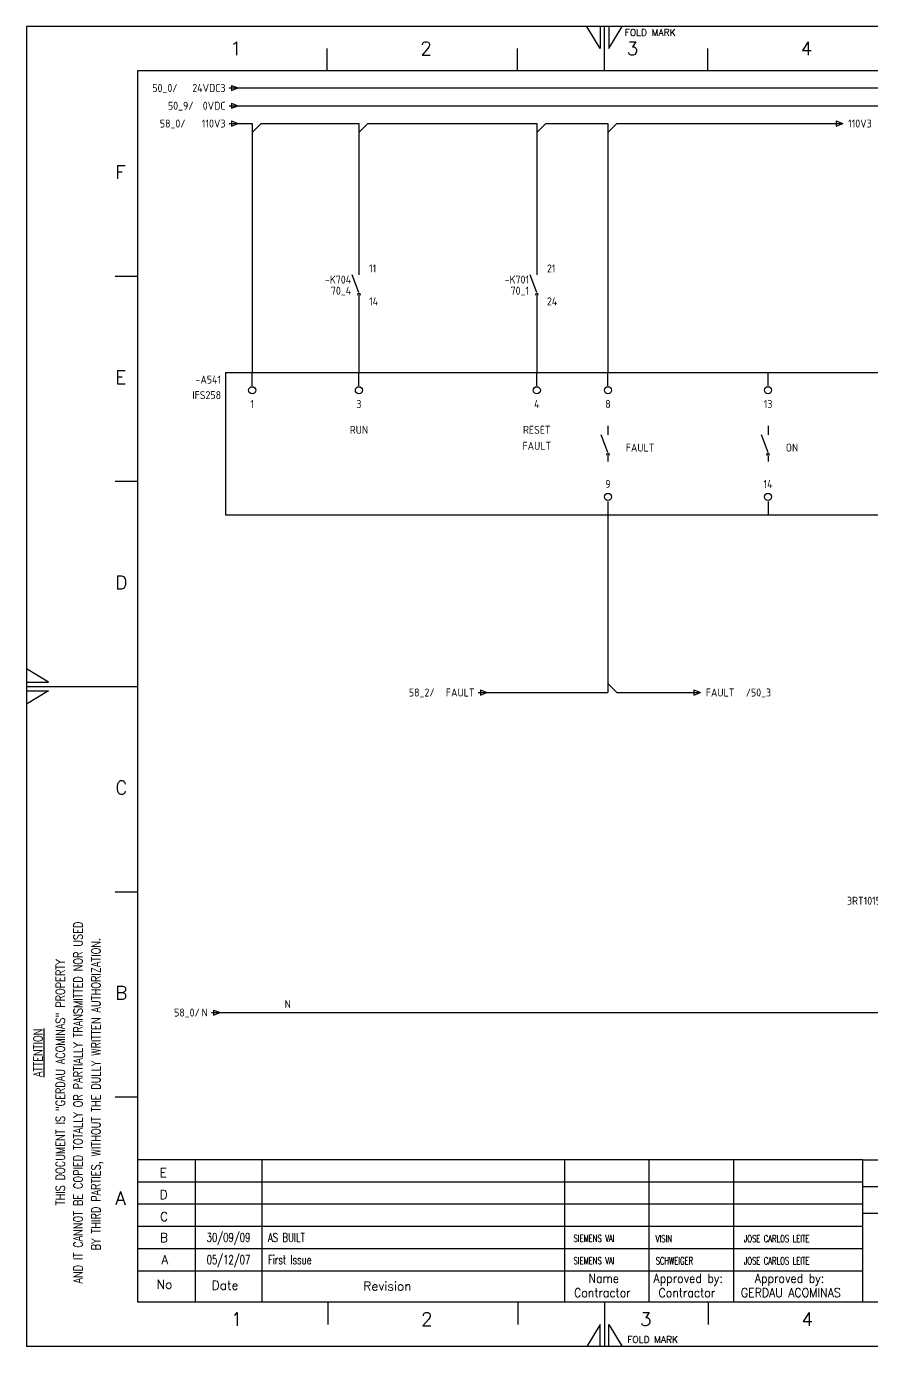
# Model space of a CAD drawing. Extents: x 520 to 940, y 6 to 303.
# Drawn here: x 520.2 to 710.2, y 6.5 to 303.5 of the extents above; entities that cross this region are included whole.
import ezdxf
from ezdxf.enums import TextEntityAlignment as Align

# ---------------------------------------------------------------- set-up
doc = ezdxf.new("R2010")
doc.units = 0
doc.header["$LTSCALE"] = 25
doc.header["$MEASUREMENT"] = 0
doc.linetypes.add('EPLANLINE7', pattern=[0])
doc.layers.get('0').update_dxf_attribs({"linetype": 'CONTINUOUS'})
for name, color, linetype in [('AUTOCONNECTING', 2, 'CONTINUOUS'), ('DESIG_', 3, 'CONTINUOUS'), ('FORM_1', 7, 'CONTINUOUS'), ('FORM_2', 4, 'CONTINUOUS'), ('FORM_3', 6, 'CONTINUOUS'), ('FORM_4', 1, 'CONTINUOUS'), ('RIF_', 7, 'CONTINUOUS'), ('SEF', 5, 'CONTINUOUS'), ('SIMBOLO', 4, 'CONTINUOUS'), ('TESTI', 7, 'CONTINUOUS'), ('TESTO', 5, 'CONTINUOUS')]:
    doc.layers.add(name, color=color, linetype=linetype)
doc.styles.add('ROMANS', font='romans.shx', dxfattribs={"width": 0.7, "oblique": 10, "height": 4})
doc.styles.get("Standard").update_dxf_attribs({"font": 'isocp.shx'})

# ---------------------------------------------------------------- blocks, each defined once
blk = doc.blocks.new('Format A3')
at = {"layer": 'FORM_1'}
for p, q in [((0, 297), (0, 0)), ((420, 297), (0, 297)), ((129, 292), (126, 297)), ((129, 297), (129, 292)), ((130, 287), (130, 297)), ((131, 297), (131, 292)), ((131, 292), (134, 297)), ((67.59, 292), (67.59, 287)), ((110.37, 292), (110.37, 287)), ((153.15, 292), (153.15, 287)), ((20, 240.83), (25, 240.83)), ((20, 194.66), (25, 194.66)), ((5, 149.5), (0, 152.5)), ((0, 149.5), (5, 149.5)), ((0, 148.5), (25, 148.5)), ((0, 147.5), (5, 147.5)), ((5, 147.5), (0, 144.5)), ((20, 102.33), (25, 102.33)), ((20, 56.17), (25, 56.17)), ((37.97, 42), (37.97, 17)), ((52.97, 42), (52.97, 17)), ((120.99, 42), (120.99, 17)), ((140, 42), (140, 17)), ((159.01, 42), (159.01, 17)), ((188.01, 37), (25, 37)), ((188.01, 36), (298, 36)), ((188.01, 32), (25, 32)), ((188.01, 27), (25, 27)), ((188.01, 22), (25, 22)), ((67.78, 10), (67.78, 5)), ((110.55, 10), (110.55, 5)), ((130, 10), (130, 0)), ((153.33, 10), (153.33, 5)), ((129, 5), (126, 0)), ((129, 0), (129, 5)), ((131, 0), (131, 5)), ((131, 5), (134, 0)), ((420, 0), (0, 0))]:
    blk.add_line(p, q, dxfattribs=at)
at = {"layer": 'FORM_3'}
for p, q in [((25, 287), (25, 10)), ((410, 287), (25, 287)), ((410, 10), (25, 10))]:
    blk.add_line(p, q, dxfattribs=at)
at = {"layer": 'FORM_4'}
for p, q in [((188.01, 42), (25, 42)), ((188.01, 42), (188.01, 10)), ((188.01, 42), (410, 42)), ((188.01, 30), (298, 30)), ((188.01, 17), (25, 17)), ((37.97, 17), (37.97, 10)), ((52.97, 17), (52.97, 10)), ((120.99, 17), (120.99, 10)), ((140, 17), (140, 10)), ((159.01, 17), (159.01, 10))]:
    blk.add_line(p, q, dxfattribs=at)
at = {"layer": 'FORM_1', "style": 'ROMANS'}
for p in [(134.55, 294.88), (135.13, 0.84)]:
    blk.add_text('FOLD MARK', height=1.5, dxfattribs=at).set_placement(p)
at = {"layer": 'FORM_2', "style": 'ROMANS', "width": 0.8}
for s, p in [('AND IT CANNOT BE COPIED TOTALLY OR PARTIALLY TRANSMITTED NOR USED', (12.63, 14.2)), ('BY THIRD PARTIES, WITHOUT THE DULLY WRITTEN AUTHORIZATION.', (16.63, 21.66)), ('THIS DOCUMENT IS "GERDAU ACOMINAS" PROPERTY', (8.63, 31.78)), ('%%UATTENTION', (3.61, 60.63))]:
    blk.add_text(s, height=2, rotation=90, dxfattribs=at).set_placement(p)
at = {"layer": 'FORM_2', "style": 'ROMANS'}
for s, p in [('E', (30, 38.12)), ('D', (30, 33.18)), ('C', (30.07, 28.24)), ('B', (30.02, 23.5)), ('A', (30.36, 18.57)), ('No', (29.31, 13.01)), ('Date', (41.68, 12.8)), ('Revision', (75.79, 12.6))]:
    blk.add_text(s, height=2, dxfattribs=at).set_placement(p)
at = {"layer": 'FORM_2', "style": 'ROMANS', "width": 0.9}
for s, p in [('Name', (126.4, 14.35)), ('Approved by:', (141.02, 14.35)), ('Approved by:', (163.81, 14.35)), ('Contractor ', (123.16, 11.12)), ('Contractor ', (142.17, 11.12)), ('GERDAU ACOMINAS', (160.68, 11.14))]:
    blk.add_text(s, height=2, dxfattribs=at).set_placement(p)
at = {"layer": 'FORM_2', "style": 'ROMANS', "flags": 4}
for tag, p in [('21', (189.91, 37.18)), ('18', (189.91, 30.89))]:
    blk.add_attdef(tag, p, '', height=2, dxfattribs=at)
at = {"layer": 'FORM_2', "color": 4, "style": 'ROMANS', "width": 0.8, "flags": 4}
for tag, p in [('22', (251.5, 37)), ('19', (251.5, 30.8)), ('24', (278.73, 22.67))]:
    blk.add_attdef(tag, p, '', height=2, dxfattribs=at)
at = {"layer": 'FORM_2', "style": 'ROMANS', "flags": 4}
for tag, p, height, width in [('23', (276.41, 37.01), 2, 0.8), ('20', (276.22, 30.68), 2, 0.8), ('14', (248.25, 23), 1.5, 0.9), ('15', (264.49, 22.98), 1.5, 0.8), ('16', (248.25, 13), 1.5, 0.9), ('17', (264.49, 12.98), 1.5, 0.8)]:
    blk.add_attdef(tag, p, '', height=height, dxfattribs=dict(at, width=width))
at = {"layer": 'FORM_4', "style": 'ROMANS'}
for s, p in [('1', (45.81, 290.56)), ('2', (88.59, 290.56)), ('3', (135, 290.56)), ('4', (174.14, 290.56)), ('F', (20.01, 262.73)), ('E', (20.01, 216.57)), ('D', (20.01, 170.4)), ('C', (20.01, 124.24)), ('B', (20.01, 78.07)), ('A', (20.01, 31.9)), ('1', (45.99, 4.65)), ('2', (88.77, 4.65)), ('3', (137.98, 4.65)), ('4', (174.32, 4.65))]:
    blk.add_text(s, height=3, dxfattribs=at).set_placement(p)
at = {"layer": 'FORM_4', "color": 1, "style": 'ROMANS', "oblique": 10, "width": 0.8, "flags": 4}
for tag, p in [('11', (300.77, 34.39)), ('12', (300.77, 29.5)), ('13', (300.77, 24.62))]:
    blk.add_attdef(tag, p, '', height=2.5, dxfattribs=at)
at = {"layer": 'FORM_4', "color": 1, "style": 'ROMANS', "flags": 2}
blk.add_attdef('25', (279.66, 12.25), '', height=5, dxfattribs=at)
at = {"layer": 'FORM_4', "style": 'ROMANS', "width": 1.25, "flags": 4}
for tag, p in [('1', (303.88, 13.92)), ('3', (312.28, 13.92)), ('5', (324.88, 13.92)), ('7', (346.28, 13.92)), ('10', (395.28, 13.92))]:
    blk.add_attdef(tag, p, '', height=3.5, dxfattribs=at)
for tag, p in [('2', (310.18, 13.92)), ('4', (322.78, 13.92)), ('6', (339.78, 13.92)), ('9', (387.98, 13.92))]:
    blk.add_attdef(tag, text='', height=3.5, dxfattribs=at).set_placement(p, align=Align.CENTER)
at = {"layer": 'FORM_4', "color": 1, "style": 'ROMANS', "width": 1.25, "flags": 4}
blk.add_attdef('8', (368.28, 13.92), '', height=3.5, dxfattribs=at)
blk = doc.blocks.new('SO284')
at = {"layer": 'TESTI', "color": 2, "linetype": 'EPLANLINE7'}
for p, q in [((-1.175, 0), (0.675, 0)), ((-0.675, 0.575), (0.8, 0)), ((-0.675, 0.575), (-0.675, -0.575)), ((-0.675, -0.575), (0.8, 0))]:
    blk.add_line(p, q, dxfattribs=at)
blk = doc.blocks.new('SO269')
at = {"layer": 'TESTI', "color": 2, "linetype": 'EPLANLINE7'}
for p, q in [((-2, 0), (0, 0)), ((0, 0), (0, -2)), ((0, -2), (2, 0))]:
    blk.add_line(p, q, dxfattribs=at)
blk = doc.blocks.new('SO290')
at = {"layer": 'TESTI', "color": 2, "linetype": 'EPLANLINE7'}
blk.add_line((0, 1), (0, 4), dxfattribs=at)
blk.add_circle((0, 0), 0.8, dxfattribs=at)
blk = doc.blocks.new('1_0_IEC_WUPI')
at = {"layer": 'SIMBOLO', "color": 3, "linetype": 'EPLANLINE7'}
for p, q in [((0, 4), (0, 2)), ((0, -2), (-1.5, 2)), ((0, -2.8), (0, -4))]:
    blk.add_line(p, q, dxfattribs=at)
blk.add_circle((0, -2.4), 0.25, dxfattribs=at)
blk = doc.blocks.new('SO291')
at = {"layer": 'TESTI', "color": 2, "linetype": 'EPLANLINE7'}
blk.add_line((0, 3), (0, 0), dxfattribs=at)
blk.add_circle((0, 4), 0.8, dxfattribs=at)
blk = doc.blocks.new('SO264')
at = {"layer": 'TESTI', "color": 2, "linetype": 'EPLANLINE7'}
for p, q in [((-2, 0), (0, 0)), ((0, 2), (0, 0)), ((0, 2), (2, 0))]:
    blk.add_line(p, q, dxfattribs=at)

msp = doc.modelspace()

# ---------------------------------------------------------------- linework, layer by layer
at = {"layer": 'AUTOCONNECTING', "color": 2, "linetype": 'EPLANLINE7'}
for p, q in [((566.95, 289.6), (892.95, 289.6)), ((566.95, 285.6), (868.95, 285.6)), ((566.95, 281.6), (568.95, 281.6)), ((570.95, 279.6), (570.95, 225.6)), ((572.95, 281.6), (592.95, 281.6)), ((594.95, 279.6), (594.95, 249.6)), ((596.95, 281.6), (632.95, 281.6)), ((634.95, 279.6), (634.95, 249.6)), ((636.95, 281.6), (648.95, 281.6)), ((650.95, 279.6), (650.95, 225.6)), ((652.95, 281.6), (702.95, 281.6)), ((594.95, 241.6), (594.95, 225.6)), ((634.95, 241.6), (634.95, 225.6)), ((650.95, 193.6), (650.95, 155.6)), ((622.95, 153.6), (648.95, 153.6)), ((652.95, 153.6), (670.95, 153.6)), ((562.95, 81.6), (720.95, 81.6))]:
    msp.add_line(p, q, dxfattribs=at)
at = {"layer": 'SIMBOLO', "color": 3, "linetype": 'EPLANLINE7'}
for p, q in [((564.95, 225.6), (564.95, 193.6)), ((564.95, 225.6), (840.95, 225.6)), ((564.95, 193.6), (840.95, 193.6))]:
    msp.add_line(p, q, dxfattribs=at)

# ---------------------------------------------------------------- block references
msp.add_blockref('Format A3', (520.17, 6.46))
at = {"layer": 'SIMBOLO'}
for name, p in [('SO284', (566.95, 289.6)), ('SO284', (566.95, 285.6)), ('SO284', (566.95, 281.6)), ('SO284', (702.95, 281.6)), ('SO269', (570.95, 281.6)), ('SO269', (594.95, 281.6)), ('SO269', (634.95, 281.6)), ('SO269', (650.95, 281.6)), ('SO290', (570.95, 221.6)), ('SO290', (594.95, 221.6)), ('SO290', (634.95, 221.6)), ('SO290', (650.95, 221.6)), ('SO290', (686.95, 221.6)), ('1_0_IEC_WUPI', (650.95, 209.6)), ('1_0_IEC_WUPI', (686.95, 209.6)), ('SO291', (650.95, 193.6)), ('SO291', (686.95, 193.6)), ('SO264', (650.95, 153.6)), ('SO284', (622.95, 153.6)), ('SO284', (670.95, 153.6)), ('SO284', (562.95, 81.6))]:
    msp.add_blockref(name, p, dxfattribs=at)
ref = msp.add_blockref('1_0_IEC_WUPI', (594.95, 245.6), dxfattribs=at)
ref.add_attrib('SEF_1', '-K704', dxfattribs={"layer": 'SEF', "color": 2, "height": 1.8, "width": 1.000667, "flags": 2}).set_placement((593.2, 245.6), align=Align.RIGHT)
ref.add_attrib('DESIGN._1', '11', (597.23, 248.1), dxfattribs={"layer": 'DESIG_', "color": 2, "height": 1.8, "width": 1.000667, "flags": 2})
ref.add_attrib('DESIGN._2', '14', (597.23, 240.7), dxfattribs={"layer": 'DESIG_', "color": 2, "height": 1.8, "width": 1.000667, "flags": 2})
ref = msp.add_blockref('1_0_IEC_WUPI', (634.95, 245.6), dxfattribs=at)
ref.add_attrib('SEF_1', '-K701', dxfattribs={"layer": 'SEF', "color": 2, "height": 1.8, "width": 1.000667, "flags": 2}).set_placement((633.2, 245.6), align=Align.RIGHT)
ref.add_attrib('DESIGN._1', '21', (637.23, 248.1), dxfattribs={"layer": 'DESIG_', "color": 2, "height": 1.8, "width": 1.000667, "flags": 2})
ref.add_attrib('DESIGN._2', '24', (637.23, 240.7), dxfattribs={"layer": 'DESIG_', "color": 2, "height": 1.8, "width": 1.000667, "flags": 2})

# ---------------------------------------------------------------- texts
at = {"layer": 'FORM_2', "style": 'ROMANS', "width": 0.7}
for s, p in [('30/09/09', (565.62, 30.86)), ('05/12/07', (565.62, 25.86))]:
    msp.add_text(s, height=2, dxfattribs=at).set_placement(p, align=Align.MIDDLE)
for s, height, p in [('AS BUILT', 2, (574.5, 29.99)), ('SIEMENS VAI', 1.6, (643.21, 29.99)), ('VISIN', 1.6, (661.69, 29.95)), ('JOSE CARLOS LEITE', 1.6, (681.53, 29.95)), ('First Issue', 2, (574.5, 24.99)), ('SIEMENS VAI', 1.6, (643.21, 24.99)), ('SCHWEIGER', 1.6, (661.69, 24.95)), ('JOSE CARLOS LEITE', 1.6, (681.53, 24.95))]:
    msp.add_text(s, height=height, dxfattribs=at).set_placement(p)
at = {"layer": 'RIF_', "color": 2, "width": 1.000667}
for s, p in [('50_0/', (554.15, 288.7)), ('50_9/', (557.75, 284.7)), ('58_0/', (555.95, 280.7)), ('70_4', (593.2, 243.1)), ('70_1', (633.2, 243.1)), ('58_2/', (611.95, 152.7)), ('58_0/', (559.15, 80.7))]:
    msp.add_text(s, height=1.8, dxfattribs=at).set_placement(p, align=Align.RIGHT)
msp.add_text('/50_3', height=1.8, dxfattribs=at).set_placement((681.95, 152.7))
at = {"layer": 'TESTI', "color": 2, "width": 1.000667}
for s, p in [('-A541', (563.95, 223.1)), ('IFS258', (563.95, 219.6)), ('3RT10151AF01', (717.7, 105.85))]:
    msp.add_text(s, height=1.8, dxfattribs=at).set_placement(p, align=Align.RIGHT)
at = {"layer": 'TESTO', "color": 2, "width": 1.000667}
for s, p in [('24VDC3', (564.95, 288.7)), ('0VDC', (564.95, 284.7)), ('110V3', (564.95, 280.7)), ('FAULT', (620.95, 152.7)), ('N', (560.95, 80.7))]:
    msp.add_text(s, height=1.8, dxfattribs=at).set_placement(p, align=Align.RIGHT)
for s, p in [('110V3', (704.95, 280.7)), ('FAULT', (654.95, 207.8)), ('ON', (690.95, 207.8)), ('FAULT', (672.95, 152.7))]:
    msp.add_text(s, height=1.8, dxfattribs=at).set_placement(p)
for s, p in [('1', (570.95, 217.6)), ('3', (594.95, 217.6)), ('4', (634.95, 217.6)), ('8', (650.95, 217.6)), ('13', (686.95, 217.6)), ('RUN', (594.95, 211.8)), ('RESET', (634.95, 211.8)), ('FAULT', (634.95, 208.2)), ('9', (650.95, 199.6)), ('14', (686.95, 199.6)), ('N', (578.95, 82.6))]:
    msp.add_text(s, height=1.8, dxfattribs=at).set_placement(p, align=Align.CENTER)

doc.saveas('drawing.dxf')
